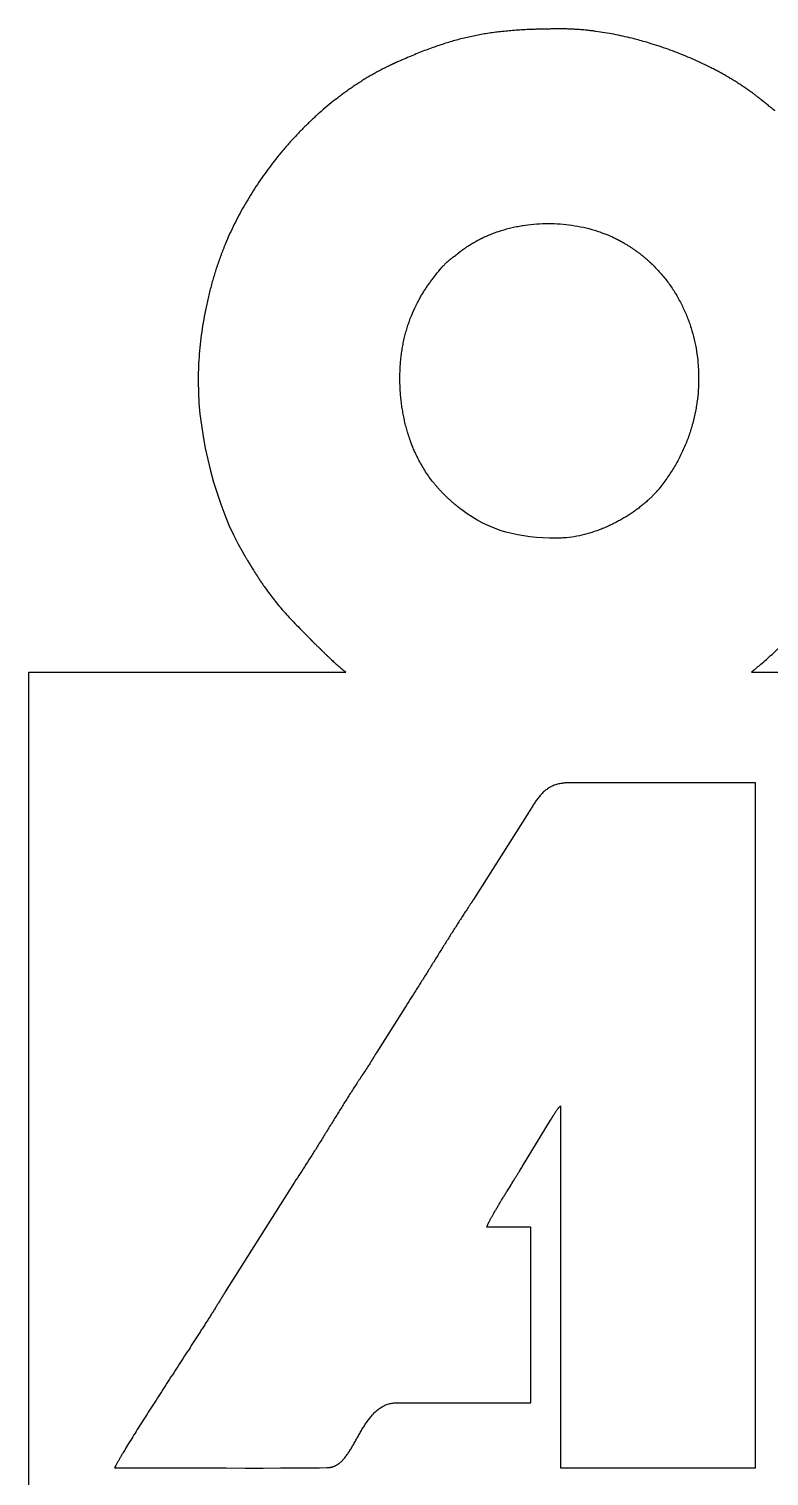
# Model space of a CAD drawing. Header units: millimetres. Extents: x -156 to 4, y -150 to -11.
# Drawn here: x -155.8 to -111.2, y -98.6 to -11.4 of the extents above; entities that cross this region are included whole.
import ezdxf

# ---------------------------------------------------------------- set-up
doc = ezdxf.new("R2010")
doc.units = ezdxf.units.MM
doc.layers.get('0').update_dxf_attribs({"linetype": 'CONTINUOUS'})

msp = doc.modelspace()

# ---------------------------------------------------------------- linework, layer by layer
for p, q in [((-155.838, -150.167), (-155.838, -50.167)), ((-155.838, -50.167), (-136.749, -50.167)), ((-112.3, -50.167), (-101.085, -50.167)), ((-112.046, -98.116), (-112.046, -56.841)), ((-125.719, -58.619), (-129.043, -63.868)), ((-133.192, -70.408), (-134.872, -73.067)), ((-123.793, -76.314), (-123.793, -98.116)), ((-126.089, -79.946), (-124.408, -77.182)), ((-139.838, -80.907), (-144.012, -87.528)), ((-125.592, -83.617), (-128.238, -83.617)), ((-125.592, -94.2), (-125.592, -83.617)), ((-133.636, -94.2), (-125.592, -94.2)), ((-123.793, -98.116), (-112.046, -98.116))]:
    msp.add_line(p, q)
for points, knots in [([(-111.586, -15.771), (-111.586, -15.771), (-111.586, -15.771), (-111.586, -15.771), (-111.586, -15.771), (-111.586, -15.771), (-111.587, -15.77), (-111.587, -15.77), (-111.587, -15.77), (-111.588, -15.77), (-111.588, -15.769), (-111.589, -15.768), (-111.59, -15.768), (-111.591, -15.767), (-111.592, -15.766), (-111.594, -15.765), (-111.596, -15.763), (-111.598, -15.761), (-111.601, -15.758), (-111.604, -15.756), (-111.607, -15.753), (-111.611, -15.75), (-111.616, -15.746), (-111.622, -15.741), (-111.628, -15.736), (-111.634, -15.731), (-111.64, -15.726), (-111.649, -15.72), (-111.659, -15.711), (-111.671, -15.701), (-111.683, -15.692), (-111.695, -15.682), (-111.712, -15.669), (-111.732, -15.652), (-111.757, -15.632), (-111.781, -15.613), (-111.806, -15.593), (-111.831, -15.573), (-111.856, -15.554), (-111.889, -15.528), (-111.931, -15.495), (-111.981, -15.456), (-112.032, -15.418), (-112.083, -15.379), (-112.135, -15.341), (-112.204, -15.289), (-112.291, -15.226), (-112.396, -15.15), (-112.503, -15.075), (-112.61, -15), (-112.719, -14.926), (-112.829, -14.852), (-112.94, -14.779), (-113.089, -14.682), (-113.279, -14.563), (-113.51, -14.422), (-113.744, -14.284), (-113.982, -14.148), (-114.224, -14.014), (-114.468, -13.884), (-114.799, -13.713), (-115.219, -13.506), (-115.733, -13.269), (-116.255, -13.044), (-116.785, -12.832), (-117.32, -12.633), (-117.861, -12.446), (-118.494, -12.245), (-119.041, -12.09), (-119.588, -11.95), (-120.042, -11.843), (-120.586, -11.729), (-121.126, -11.632), (-121.574, -11.565), (-121.929, -11.52), (-122.193, -11.49), (-122.455, -11.465), (-122.715, -11.444), (-122.931, -11.431), (-123.102, -11.422), (-123.23, -11.417), (-123.356, -11.413), (-123.462, -11.41), (-123.546, -11.409), (-123.608, -11.408), (-123.66, -11.408), (-123.702, -11.408), (-123.734, -11.408), (-123.766, -11.408), (-123.811, -11.408), (-123.866, -11.408), (-123.932, -11.408), (-124.019, -11.408), (-124.127, -11.409), (-124.255, -11.41), (-124.383, -11.411), (-124.55, -11.413), (-124.756, -11.417), (-124.999, -11.422), (-125.238, -11.428), (-125.472, -11.436), (-125.776, -11.449), (-126.146, -11.467), (-126.579, -11.496), (-126.999, -11.531), (-127.408, -11.573), (-127.807, -11.622), (-128.197, -11.678), (-128.581, -11.741), (-128.959, -11.813), (-129.334, -11.893), (-129.707, -11.982), (-130.08, -12.08), (-130.454, -12.187), (-130.831, -12.304), (-131.346, -12.476), (-131.868, -12.667), (-132.4, -12.876), (-132.816, -13.046), (-133.244, -13.228), (-133.533, -13.355), (-133.68, -13.42)], [0, 0, 0, 0, 0.00002, 0.00004, 0.000081, 0.000162, 0.000244, 0.000325, 0.000488, 0.00065, 0.000975, 0.001301, 0.001626, 0.001951, 0.002602, 0.003252, 0.003903, 0.005204, 0.006506, 0.007808, 0.00911, 0.010412, 0.013018, 0.015624, 0.018231, 0.020839, 0.023449, 0.026059, 0.031281, 0.036508, 0.041737, 0.046971, 0.052208, 0.062693, 0.073193, 0.083707, 0.094235, 0.104777, 0.115334, 0.125904, 0.147087, 0.168326, 0.189621, 0.21097, 0.232373, 0.25383, 0.296904, 0.340188, 0.383677, 0.427368, 0.471256, 0.515336, 0.559606, 0.604059, 0.693499, 0.783619, 0.874381, 0.965747, 1.057675, 1.150125, 1.243056, 1.430185, 1.618724, 1.80832, 1.998618, 2.18926, 2.379884, 2.570129, 2.853992, 2.948041, 3.135005, 3.320176, 3.503216, 3.683797, 3.773069, 3.861611, 3.949385, 4.036355, 4.122488, 4.165231, 4.207752, 4.250048, 4.292115, 4.313062, 4.33395, 4.354779, 4.365171, 4.375548, 4.386654, 4.39773, 4.419795, 4.441743, 4.463575, 4.506897, 4.54977, 4.592202, 4.634202, 4.71694, 4.798054, 4.877613, 4.955688, 5.032349, 5.181714, 5.326282, 5.466633, 5.603356, 5.737044, 5.868299, 5.997729, 6.125945, 6.253561, 6.381192, 6.509455, 6.63896, 6.770317, 6.904128, 7.181479, 7.3262, 7.475714, 7.630589, 7.791384, 7.791384, 7.791384, 7.791384]), ([(-133.68, -13.42), (-133.68, -13.42), (-133.68, -13.42), (-133.68, -13.42), (-133.68, -13.42), (-133.681, -13.42), (-133.681, -13.42), (-133.681, -13.421), (-133.682, -13.421), (-133.682, -13.421), (-133.683, -13.421), (-133.684, -13.422), (-133.685, -13.422), (-133.687, -13.423), (-133.689, -13.424), (-133.691, -13.425), (-133.694, -13.426), (-133.697, -13.428), (-133.702, -13.43), (-133.706, -13.432), (-133.71, -13.434), (-133.716, -13.436), (-133.723, -13.439), (-133.732, -13.443), (-133.741, -13.447), (-133.752, -13.452), (-133.767, -13.459), (-133.784, -13.467), (-133.801, -13.475), (-133.819, -13.482), (-133.836, -13.49), (-133.859, -13.501), (-133.888, -13.514), (-133.922, -13.53), (-133.957, -13.546), (-133.991, -13.563), (-134.037, -13.584), (-134.095, -13.612), (-134.164, -13.645), (-134.232, -13.678), (-134.301, -13.712), (-134.369, -13.747), (-134.437, -13.781), (-134.528, -13.828), (-134.642, -13.887), (-134.777, -13.959), (-134.912, -14.033), (-135.047, -14.108), (-135.181, -14.184), (-135.359, -14.288), (-135.58, -14.421), (-135.844, -14.585), (-136.105, -14.754), (-136.363, -14.928), (-136.62, -15.107), (-136.874, -15.29), (-137.126, -15.478), (-137.458, -15.734), (-137.867, -16.065), (-138.345, -16.479), (-138.813, -16.907), (-139.268, -17.35), (-139.711, -17.806), (-140.141, -18.275), (-140.557, -18.755), (-140.958, -19.246), (-141.345, -19.747), (-141.717, -20.256), (-142.073, -20.774), (-142.412, -21.298), (-142.735, -21.829), (-143.04, -22.365), (-143.328, -22.906), (-143.597, -23.449), (-143.764, -23.816), (-143.844, -23.999)], [0, 0, 0, 0, 0.000024, 0.000049, 0.000099, 0.000198, 0.000297, 0.000396, 0.000593, 0.000791, 0.001187, 0.001583, 0.001979, 0.002375, 0.003166, 0.003958, 0.00475, 0.006333, 0.007917, 0.009501, 0.011084, 0.012668, 0.015836, 0.019004, 0.022172, 0.025341, 0.031679, 0.038018, 0.044358, 0.0507, 0.057042, 0.063386, 0.076076, 0.088771, 0.10147, 0.114174, 0.126882, 0.152312, 0.17776, 0.203225, 0.228708, 0.254209, 0.279728, 0.305265, 0.356392, 0.40759, 0.458859, 0.510199, 0.561609, 0.613088, 0.716251, 0.819683, 0.923376, 1.027322, 1.13151, 1.23593, 1.340568, 1.445412, 1.655652, 1.866531, 2.077913, 2.289648, 2.501578, 2.713537, 2.925352, 3.136843, 3.347829, 3.558123, 3.767538, 3.975886, 4.18298, 4.388636, 4.592673, 4.794913, 4.995188, 4.995188, 4.995188, 4.995188]), ([(-110.881, -16.336), (-110.882, -16.335), (-110.883, -16.334), (-110.886, -16.332), (-110.891, -16.328), (-110.897, -16.323), (-110.905, -16.317), (-110.916, -16.309), (-110.929, -16.298), (-110.95, -16.282), (-110.976, -16.262), (-111.007, -16.238), (-111.037, -16.214), (-111.077, -16.183), (-111.125, -16.145), (-111.182, -16.099), (-111.258, -16.039), (-111.353, -15.962), (-111.468, -15.868), (-111.546, -15.804), (-111.586, -15.771)], [0, 0, 0, 0, 0.0008637, 0.0017264, 0.0034485, 0.0068797, 0.0102939, 0.0136915, 0.0204382, 0.0271225, 0.040315, 0.0532909, 0.0660722, 0.0786808, 0.1034681, 0.1278286, 0.1519382, 0.2001076, 0.2493832, 0.3011711, 0.3011711, 0.3011711, 0.3011711]), ([(-129.933, -24.893), (-129.933, -24.893), (-129.933, -24.893), (-129.932, -24.893), (-129.932, -24.892), (-129.932, -24.892), (-129.931, -24.892), (-129.93, -24.891), (-129.929, -24.89), (-129.928, -24.889), (-129.926, -24.888), (-129.924, -24.886), (-129.922, -24.885), (-129.919, -24.882), (-129.916, -24.88), (-129.911, -24.876), (-129.906, -24.872), (-129.899, -24.867), (-129.892, -24.861), (-129.886, -24.856), (-129.877, -24.849), (-129.865, -24.841), (-129.852, -24.83), (-129.839, -24.82), (-129.821, -24.806), (-129.798, -24.789), (-129.771, -24.769), (-129.744, -24.749), (-129.717, -24.729), (-129.69, -24.709), (-129.654, -24.683), (-129.609, -24.651), (-129.555, -24.613), (-129.5, -24.576), (-129.446, -24.539), (-129.372, -24.491), (-129.28, -24.431), (-129.167, -24.362), (-129.052, -24.294), (-128.935, -24.228), (-128.836, -24.173), (-128.755, -24.13), (-128.694, -24.098), (-128.642, -24.072), (-128.6, -24.051), (-128.567, -24.034), (-128.531, -24.016), (-128.481, -23.991), (-128.392, -23.949), (-128.264, -23.89), (-128.108, -23.823), (-127.898, -23.737), (-127.63, -23.638), (-127.303, -23.532), (-126.969, -23.439), (-126.631, -23.357), (-126.287, -23.289), (-125.824, -23.214), (-125.237, -23.152), (-124.529, -23.128), (-123.821, -23.153), (-123.118, -23.229), (-122.427, -23.353), (-121.864, -23.499), (-121.211, -23.71), (-120.79, -23.885), (-120.486, -24.036)], [0, 0, 0, 0, 0.000089, 0.000179, 0.000357, 0.000536, 0.000715, 0.001072, 0.00143, 0.002144, 0.002859, 0.003573, 0.004287, 0.005714, 0.007141, 0.008567, 0.011418, 0.014265, 0.01711, 0.019953, 0.022792, 0.028464, 0.034127, 0.039779, 0.045422, 0.056682, 0.067908, 0.079102, 0.090267, 0.101404, 0.112517, 0.134675, 0.15676, 0.17879, 0.200782, 0.222755, 0.266711, 0.310802, 0.35517, 0.399956, 0.4453, 0.468224, 0.491341, 0.514666, 0.526412, 0.538217, 0.552215, 0.566227, 0.594289, 0.650567, 0.70705, 0.763736, 0.877702, 0.992434, 1.107884, 1.223989, 1.340678, 1.457867, 1.693349, 1.929701, 2.166099, 2.401712, 2.635749, 2.8675, 2.982353, 3.321904, 3.321904, 3.321904, 3.321904]), ([(-143.844, -23.999), (-143.844, -23.999), (-143.844, -23.999), (-143.845, -23.999), (-143.845, -24), (-143.845, -24), (-143.845, -24.001), (-143.846, -24.002), (-143.846, -24.003), (-143.847, -24.004), (-143.848, -24.007), (-143.849, -24.009), (-143.85, -24.012), (-143.851, -24.015), (-143.853, -24.019), (-143.855, -24.024), (-143.858, -24.031), (-143.862, -24.039), (-143.866, -24.049), (-143.871, -24.059), (-143.875, -24.069), (-143.881, -24.083), (-143.888, -24.1), (-143.897, -24.12), (-143.906, -24.14), (-143.917, -24.167), (-143.932, -24.201), (-143.949, -24.242), (-143.966, -24.282), (-143.983, -24.323), (-144, -24.364), (-144.022, -24.419), (-144.05, -24.487), (-144.084, -24.57), (-144.117, -24.653), (-144.149, -24.736), (-144.192, -24.848), (-144.246, -24.988), (-144.308, -25.157), (-144.369, -25.327), (-144.429, -25.499), (-144.488, -25.671), (-144.545, -25.845), (-144.62, -26.078), (-144.71, -26.371), (-144.812, -26.727), (-144.909, -27.086), (-145.001, -27.448), (-145.087, -27.813), (-145.193, -28.304), (-145.312, -28.922), (-145.43, -29.669), (-145.523, -30.421), (-145.59, -31.174), (-145.631, -31.928), (-145.641, -32.43), (-145.641, -32.68)], [0, 0, 0, 0, 0.000057, 0.000114, 0.000228, 0.000457, 0.000686, 0.000914, 0.001371, 0.001828, 0.002743, 0.003657, 0.004571, 0.005486, 0.007315, 0.009145, 0.010974, 0.014635, 0.018296, 0.021958, 0.025622, 0.029286, 0.036618, 0.043954, 0.051295, 0.058639, 0.07334, 0.088057, 0.102791, 0.117541, 0.132306, 0.147088, 0.176698, 0.20637, 0.236103, 0.265896, 0.295749, 0.355627, 0.415731, 0.476052, 0.536583, 0.597315, 0.658242, 0.719354, 0.842104, 0.965502, 1.089482, 1.21398, 1.33893, 1.464266, 1.715829, 1.968159, 2.220746, 2.473091, 2.724714, 2.975156, 2.975156, 2.975156, 2.975156]), ([(-120.486, -24.036), (-120.486, -24.036), (-120.486, -24.036), (-120.486, -24.036), (-120.486, -24.036), (-120.486, -24.036), (-120.486, -24.036), (-120.485, -24.036), (-120.485, -24.036), (-120.485, -24.037), (-120.484, -24.037), (-120.483, -24.037), (-120.483, -24.037), (-120.482, -24.038), (-120.481, -24.038), (-120.479, -24.039), (-120.477, -24.04), (-120.475, -24.041), (-120.473, -24.043), (-120.47, -24.044), (-120.467, -24.045), (-120.464, -24.047), (-120.459, -24.049), (-120.454, -24.052), (-120.448, -24.055), (-120.443, -24.057), (-120.438, -24.06), (-120.43, -24.064), (-120.421, -24.068), (-120.411, -24.074), (-120.4, -24.079), (-120.389, -24.085), (-120.375, -24.092), (-120.357, -24.101), (-120.336, -24.112), (-120.315, -24.123), (-120.293, -24.134), (-120.272, -24.145), (-120.251, -24.157), (-120.223, -24.172), (-120.188, -24.191), (-120.146, -24.214), (-120.104, -24.237), (-120.063, -24.26), (-120.022, -24.283), (-119.967, -24.315), (-119.899, -24.355), (-119.818, -24.403), (-119.737, -24.453), (-119.658, -24.503), (-119.579, -24.554), (-119.501, -24.605), (-119.424, -24.657), (-119.322, -24.728), (-119.196, -24.818), (-119.048, -24.928), (-118.902, -25.042), (-118.76, -25.158), (-118.621, -25.276), (-118.484, -25.397), (-118.306, -25.562), (-118.092, -25.773), (-117.845, -26.037), (-117.611, -26.309), (-117.388, -26.59), (-117.178, -26.879), (-116.979, -27.176), (-116.731, -27.581), (-116.451, -28.105), (-116.163, -28.757), (-115.925, -29.431), (-115.736, -30.122), (-115.597, -30.827), (-115.523, -31.423), (-115.489, -31.904), (-115.472, -32.388), (-115.482, -32.996), (-115.535, -33.603), (-115.603, -34.088), (-115.688, -34.573), (-115.828, -35.176), (-116.047, -35.89), (-116.319, -36.593), (-116.643, -37.28), (-117.021, -37.95), (-117.453, -38.598), (-117.774, -39.01), (-117.943, -39.211)], [0, 0, 0, 0, 0.000015, 0.000031, 0.000063, 0.000125, 0.000188, 0.000251, 0.000377, 0.000502, 0.000754, 0.001005, 0.001256, 0.001507, 0.00201, 0.002512, 0.003015, 0.004019, 0.005024, 0.006029, 0.007033, 0.008037, 0.010046, 0.012054, 0.014061, 0.016069, 0.018076, 0.020082, 0.024094, 0.028104, 0.032113, 0.03612, 0.040126, 0.048134, 0.056135, 0.06413, 0.07212, 0.080103, 0.088081, 0.096053, 0.11198, 0.127884, 0.143766, 0.159626, 0.175465, 0.191282, 0.222852, 0.254341, 0.285749, 0.31708, 0.348335, 0.379517, 0.410628, 0.44167, 0.503554, 0.565188, 0.626587, 0.687767, 0.748742, 0.809529, 0.87014, 0.990883, 1.111084, 1.230838, 1.350232, 1.469348, 1.58826, 1.707034, 1.944358, 2.181773, 2.419599, 2.658083, 2.897412, 3.13773, 3.258316, 3.379192, 3.621825, 3.865772, 3.988293, 4.111189, 4.358154, 4.606896, 4.857665, 5.11078, 5.366635, 5.625712, 5.888589, 5.888589, 5.888589, 5.888589]), ([(-131.052, -25.891), (-131.052, -25.891), (-131.052, -25.891), (-131.051, -25.891), (-131.051, -25.89), (-131.051, -25.89), (-131.051, -25.89), (-131.05, -25.889), (-131.05, -25.889), (-131.049, -25.888), (-131.048, -25.886), (-131.047, -25.885), (-131.045, -25.883), (-131.044, -25.881), (-131.042, -25.879), (-131.039, -25.876), (-131.036, -25.872), (-131.032, -25.866), (-131.027, -25.86), (-131.022, -25.854), (-131.017, -25.848), (-131.01, -25.84), (-131.002, -25.83), (-130.992, -25.818), (-130.982, -25.807), (-130.968, -25.791), (-130.951, -25.771), (-130.93, -25.748), (-130.909, -25.726), (-130.888, -25.703), (-130.867, -25.681), (-130.838, -25.651), (-130.802, -25.615), (-130.759, -25.572), (-130.714, -25.53), (-130.669, -25.488), (-130.608, -25.434), (-130.53, -25.367), (-130.435, -25.288), (-130.337, -25.209), (-130.238, -25.131), (-130.138, -25.053), (-130.036, -24.974), (-129.967, -24.92), (-129.933, -24.893)], [0, 0, 0, 0, 0.000041, 0.0000821, 0.0001642, 0.0003285, 0.0004927, 0.000657, 0.0009854, 0.0013138, 0.0019704, 0.0026269, 0.0032833, 0.0039395, 0.0052514, 0.0065627, 0.0078734, 0.010493, 0.0131103, 0.0157252, 0.0183379, 0.0209484, 0.026163, 0.0313692, 0.0365676, 0.0417584, 0.0521188, 0.0624531, 0.0727642, 0.0830547, 0.0933271, 0.1035841, 0.124061, 0.1445045, 0.1649323, 0.1853611, 0.2058068, 0.2468068, 0.2880429, 0.3296137, 0.3716097, 0.4141153, 0.4572118, 0.5009801, 0.5009801, 0.5009801, 0.5009801]), ([(-132.728, -28.554), (-132.728, -28.554), (-132.728, -28.554), (-132.727, -28.553), (-132.727, -28.553), (-132.727, -28.552), (-132.726, -28.551), (-132.726, -28.549), (-132.725, -28.547), (-132.723, -28.544), (-132.722, -28.54), (-132.72, -28.536), (-132.718, -28.532), (-132.715, -28.526), (-132.712, -28.518), (-132.708, -28.509), (-132.703, -28.497), (-132.696, -28.483), (-132.689, -28.465), (-132.681, -28.447), (-132.673, -28.43), (-132.663, -28.407), (-132.65, -28.378), (-132.634, -28.344), (-132.619, -28.31), (-132.598, -28.266), (-132.572, -28.211), (-132.542, -28.146), (-132.511, -28.083), (-132.48, -28.02), (-132.45, -27.959), (-132.409, -27.879), (-132.358, -27.782), (-132.297, -27.667), (-132.234, -27.556), (-132.172, -27.448), (-132.088, -27.308), (-131.98, -27.136), (-131.844, -26.934), (-131.703, -26.734), (-131.554, -26.532), (-131.396, -26.326), (-131.228, -26.111), (-131.111, -25.966), (-131.052, -25.891)], [0, 0, 0, 0, 0.000102, 0.000205, 0.00041, 0.00082, 0.00123, 0.001639, 0.002459, 0.003277, 0.004913, 0.006547, 0.008179, 0.009809, 0.013064, 0.016311, 0.019552, 0.02601, 0.03244, 0.038841, 0.045214, 0.051559, 0.064167, 0.076666, 0.089059, 0.101349, 0.125627, 0.149518, 0.173043, 0.196219, 0.219066, 0.241602, 0.285818, 0.329019, 0.371357, 0.412984, 0.45405, 0.535101, 0.61571, 0.697058, 0.780307, 0.8666, 0.957065, 1.052814, 1.052814, 1.052814, 1.052814]), ([(-132.685, -36.658), (-132.685, -36.658), (-132.685, -36.658), (-132.685, -36.658), (-132.685, -36.658), (-132.685, -36.658), (-132.685, -36.657), (-132.686, -36.657), (-132.686, -36.656), (-132.686, -36.656), (-132.687, -36.655), (-132.687, -36.653), (-132.688, -36.652), (-132.688, -36.651), (-132.689, -36.649), (-132.69, -36.646), (-132.691, -36.643), (-132.693, -36.639), (-132.695, -36.634), (-132.697, -36.63), (-132.699, -36.625), (-132.701, -36.619), (-132.705, -36.611), (-132.709, -36.601), (-132.713, -36.592), (-132.718, -36.579), (-132.724, -36.563), (-132.732, -36.544), (-132.74, -36.525), (-132.747, -36.506), (-132.755, -36.486), (-132.765, -36.461), (-132.777, -36.429), (-132.792, -36.39), (-132.807, -36.351), (-132.821, -36.312), (-132.841, -36.26), (-132.864, -36.194), (-132.892, -36.115), (-132.919, -36.036), (-132.945, -35.956), (-132.971, -35.876), (-132.997, -35.795), (-133.029, -35.686), (-133.069, -35.55), (-133.114, -35.384), (-133.156, -35.217), (-133.196, -35.049), (-133.233, -34.88), (-133.279, -34.652), (-133.331, -34.364), (-133.382, -34.016), (-133.423, -33.665), (-133.454, -33.312), (-133.473, -32.958), (-133.483, -32.602), (-133.481, -32.247), (-133.469, -31.893), (-133.446, -31.54), (-133.411, -31.189), (-133.366, -30.841), (-133.31, -30.498), (-133.242, -30.158), (-133.163, -29.824), (-133.072, -29.496), (-132.936, -29.069), (-132.816, -28.757), (-132.728, -28.554)], [0, 0, 0, 0, 0.000027, 0.000053, 0.000107, 0.000214, 0.00032, 0.000427, 0.000641, 0.000855, 0.001282, 0.001709, 0.002137, 0.002564, 0.003419, 0.004274, 0.005129, 0.00684, 0.00855, 0.010261, 0.011973, 0.013685, 0.01711, 0.020536, 0.023964, 0.027393, 0.034255, 0.041123, 0.047997, 0.054876, 0.061761, 0.068651, 0.082448, 0.096267, 0.110108, 0.123971, 0.137855, 0.165686, 0.1936, 0.221595, 0.24967, 0.277824, 0.306054, 0.334358, 0.391183, 0.448285, 0.505647, 0.563255, 0.621092, 0.679142, 0.795809, 0.913123, 1.030945, 1.149134, 1.267547, 1.386043, 1.504483, 1.622728, 1.740645, 1.858105, 1.974986, 2.091171, 2.206554, 2.32104, 2.434542, 2.546992, 2.768486, 2.768486, 2.768486, 2.768486]), ([(-129.751, -40.392), (-129.751, -40.392), (-129.752, -40.392), (-129.752, -40.392), (-129.752, -40.391), (-129.753, -40.391), (-129.753, -40.391), (-129.754, -40.39), (-129.755, -40.389), (-129.757, -40.388), (-129.759, -40.386), (-129.762, -40.384), (-129.764, -40.382), (-129.768, -40.38), (-129.772, -40.376), (-129.777, -40.372), (-129.782, -40.369), (-129.788, -40.365), (-129.794, -40.359), (-129.803, -40.353), (-129.813, -40.345), (-129.823, -40.337), (-129.837, -40.327), (-129.854, -40.314), (-129.874, -40.298), (-129.895, -40.282), (-129.915, -40.266), (-129.935, -40.25), (-129.962, -40.229), (-129.995, -40.202), (-130.035, -40.17), (-130.075, -40.138), (-130.114, -40.106), (-130.166, -40.063), (-130.231, -40.008), (-130.307, -39.943), (-130.383, -39.876), (-130.458, -39.809), (-130.532, -39.742), (-130.605, -39.674), (-130.701, -39.582), (-130.819, -39.466), (-130.956, -39.325), (-131.091, -39.18), (-131.221, -39.033), (-131.348, -38.884), (-131.513, -38.681), (-131.711, -38.419), (-131.934, -38.093), (-132.143, -37.754), (-132.305, -37.462), (-132.444, -37.191), (-132.562, -36.944), (-132.645, -36.754), (-132.685, -36.658)], [0, 0, 0, 0, 0.000067, 0.000135, 0.00027, 0.00054, 0.000809, 0.001079, 0.001619, 0.002159, 0.003238, 0.004317, 0.005395, 0.006474, 0.008631, 0.010787, 0.012943, 0.015098, 0.017252, 0.021559, 0.025864, 0.030167, 0.034467, 0.043061, 0.051646, 0.060221, 0.068788, 0.077346, 0.085896, 0.102969, 0.120008, 0.137015, 0.153989, 0.170932, 0.204725, 0.238402, 0.271968, 0.305429, 0.338791, 0.372061, 0.405246, 0.471383, 0.537256, 0.602921, 0.668432, 0.733847, 0.799222, 0.930081, 1.061493, 1.19394, 1.327907, 1.395616, 1.498246, 1.602339, 1.602339, 1.602339, 1.602339]), ([(-117.943, -39.211), (-117.943, -39.211), (-117.943, -39.211), (-117.944, -39.211), (-117.944, -39.211), (-117.944, -39.212), (-117.944, -39.212), (-117.945, -39.212), (-117.945, -39.213), (-117.946, -39.214), (-117.947, -39.215), (-117.948, -39.216), (-117.949, -39.218), (-117.95, -39.219), (-117.952, -39.222), (-117.955, -39.224), (-117.957, -39.227), (-117.959, -39.23), (-117.962, -39.233), (-117.966, -39.238), (-117.971, -39.243), (-117.975, -39.248), (-117.981, -39.255), (-117.989, -39.264), (-117.998, -39.275), (-118.007, -39.286), (-118.017, -39.296), (-118.026, -39.307), (-118.039, -39.321), (-118.055, -39.339), (-118.074, -39.361), (-118.094, -39.382), (-118.114, -39.404), (-118.14, -39.433), (-118.174, -39.469), (-118.215, -39.512), (-118.258, -39.555), (-118.301, -39.598), (-118.344, -39.641), (-118.389, -39.684), (-118.449, -39.742), (-118.527, -39.814), (-118.623, -39.9), (-118.722, -39.985), (-118.823, -40.07), (-118.927, -40.155), (-119.071, -40.268), (-119.256, -40.407), (-119.488, -40.569), (-119.728, -40.727), (-119.978, -40.88), (-120.235, -41.028), (-120.5, -41.169), (-120.771, -41.303), (-121.049, -41.43), (-121.333, -41.547), (-121.719, -41.692), (-122.212, -41.848), (-122.817, -41.989), (-123.329, -42.063), (-123.741, -42.094), (-123.947, -42.099), (-124.051, -42.099)], [0, 0, 0, 0, 0.000036, 0.000073, 0.000145, 0.00029, 0.000436, 0.000581, 0.000872, 0.001162, 0.001744, 0.002325, 0.002907, 0.003489, 0.004654, 0.005819, 0.006985, 0.008152, 0.00932, 0.011659, 0.014, 0.016345, 0.018694, 0.0234, 0.028119, 0.032852, 0.037597, 0.042355, 0.047127, 0.056708, 0.06634, 0.076022, 0.085755, 0.095538, 0.115252, 0.135162, 0.155263, 0.175554, 0.196031, 0.21669, 0.237529, 0.279733, 0.322616, 0.366153, 0.410316, 0.455079, 0.500416, 0.5927, 0.686958, 0.782978, 0.880553, 0.979479, 1.079561, 1.180608, 1.282442, 1.384894, 1.487805, 1.694422, 1.901391, 2.108115, 2.21134, 2.314478, 2.314478, 2.314478, 2.314478]), ([(-142.934, -42.991), (-142.934, -42.991), (-142.934, -42.992), (-142.933, -42.992), (-142.933, -42.993), (-142.932, -42.995), (-142.931, -42.997), (-142.929, -42.999), (-142.928, -43.002), (-142.925, -43.007), (-142.921, -43.013), (-142.917, -43.02), (-142.913, -43.027), (-142.907, -43.037), (-142.9, -43.049), (-142.891, -43.063), (-142.88, -43.082), (-142.866, -43.106), (-142.849, -43.134), (-142.832, -43.163), (-142.815, -43.191), (-142.793, -43.228), (-142.765, -43.275), (-142.732, -43.33), (-142.699, -43.385), (-142.655, -43.458), (-142.601, -43.548), (-142.536, -43.654), (-142.471, -43.759), (-142.408, -43.863), (-142.344, -43.965), (-142.26, -44.099), (-142.156, -44.263), (-142.03, -44.457), (-141.905, -44.647), (-141.78, -44.834), (-141.611, -45.077), (-141.397, -45.377), (-141.129, -45.731), (-140.849, -46.082), (-140.552, -46.434), (-140.234, -46.79), (-139.892, -47.155), (-139.653, -47.399), (-139.529, -47.523)], [0, 0, 0, 0, 0.000175, 0.00035, 0.0007, 0.0014, 0.0021, 0.0028, 0.0042, 0.005598, 0.008393, 0.011186, 0.013976, 0.016764, 0.022331, 0.027888, 0.033435, 0.044498, 0.055521, 0.066505, 0.077449, 0.088354, 0.11005, 0.131596, 0.152994, 0.174249, 0.216343, 0.257903, 0.298957, 0.339533, 0.379658, 0.419361, 0.497606, 0.574492, 0.650242, 0.725082, 0.799239, 0.946418, 1.093628, 1.242735, 1.395618, 1.554163, 1.720252, 1.895762, 1.895762, 1.895762, 1.895762]), ([(-139.529, -47.523), (-139.526, -47.526), (-139.521, -47.531), (-139.512, -47.541), (-139.495, -47.557), (-139.471, -47.581), (-139.443, -47.609), (-139.407, -47.645), (-139.363, -47.689), (-139.296, -47.757), (-139.212, -47.841), (-139.073, -47.981), (-138.968, -48.087), (-138.895, -48.16)], [0, 0, 0, 0, 0.0034878, 0.006952, 0.0138117, 0.0272703, 0.0404082, 0.0532575, 0.0782198, 0.1024153, 0.1495383, 0.1966915, 0.2993476, 0.2993476, 0.2993476, 0.2993476]), ([(-112.3, -50.167), (-112.283, -50.153), (-112.207, -50.092), (-112.073, -49.984), (-111.9, -49.841), (-111.671, -49.648), (-111.388, -49.403), (-111.053, -49.103), (-110.722, -48.796), (-110.393, -48.484), (-110.064, -48.165), (-109.846, -47.949), (-109.737, -47.84)], [0.666483, 0.666483, 0.666483, 0.666483, 0.688637, 0.763651, 0.838542, 0.913356, 1.062933, 1.212736, 1.363107, 1.514374, 1.666858, 1.820866, 1.820866, 1.820866, 1.820866]), ([(-138.895, -48.16), (-138.895, -48.16), (-138.895, -48.16), (-138.895, -48.16), (-138.895, -48.161), (-138.894, -48.161), (-138.894, -48.162), (-138.893, -48.163), (-138.892, -48.164), (-138.891, -48.165), (-138.889, -48.167), (-138.887, -48.169), (-138.885, -48.172), (-138.883, -48.175), (-138.879, -48.178), (-138.876, -48.183), (-138.87, -48.189), (-138.864, -48.196), (-138.856, -48.205), (-138.849, -48.214), (-138.841, -48.222), (-138.831, -48.233), (-138.819, -48.246), (-138.805, -48.262), (-138.791, -48.278), (-138.773, -48.297), (-138.75, -48.321), (-138.724, -48.348), (-138.698, -48.374), (-138.673, -48.399), (-138.649, -48.422), (-138.617, -48.453), (-138.577, -48.49), (-138.528, -48.534), (-138.479, -48.579), (-138.436, -48.618), (-138.401, -48.65), (-138.374, -48.676), (-138.346, -48.703), (-138.321, -48.727), (-138.302, -48.746), (-138.286, -48.761), (-138.273, -48.775), (-138.262, -48.785), (-138.252, -48.796), (-138.239, -48.809), (-138.219, -48.829), (-138.194, -48.854), (-138.164, -48.884), (-138.125, -48.924), (-138.075, -48.973), (-138.016, -49.031), (-137.957, -49.089), (-137.88, -49.164), (-137.783, -49.257), (-137.667, -49.366), (-137.552, -49.473), (-137.437, -49.578), (-137.284, -49.715), (-137.093, -49.882), (-136.901, -50.043), (-136.786, -50.137), (-136.749, -50.167)], [0, 0, 0, 0, 0.0000641, 0.0001282, 0.0002564, 0.0005127, 0.0007687, 0.0010245, 0.0015354, 0.0020454, 0.0030629, 0.004077, 0.0050875, 0.0060947, 0.0080987, 0.0100892, 0.0120664, 0.0159811, 0.0198441, 0.0236563, 0.0274191, 0.0311335, 0.0384219, 0.0455305, 0.0524685, 0.0592451, 0.0723504, 0.0849192, 0.0970239, 0.1087367, 0.1201293, 0.1312732, 0.153098, 0.1747747, 0.1968627, 0.2199203, 0.2319877, 0.2445079, 0.2575515, 0.2711896, 0.2782538, 0.2854933, 0.2929172, 0.296701, 0.3005343, 0.3076775, 0.3148031, 0.3290019, 0.3431322, 0.3571955, 0.3851272, 0.4128089, 0.4402529, 0.4674713, 0.5212792, 0.5743298, 0.6267202, 0.6785477, 0.7299094, 0.8316235, 0.9326407, 0.9800347, 0.9800347, 0.9800347, 0.9800347]), ([(-112.046, -56.841), (-112.206, -56.841), (-112.483, -56.841), (-113.068, -56.841), (-113.877, -56.841), (-115.006, -56.841), (-116.292, -56.841), (-117.425, -56.841), (-118.351, -56.841), (-119.038, -56.841), (-119.705, -56.841), (-120.343, -56.841), (-120.942, -56.841), (-121.492, -56.841), (-121.984, -56.841), (-122.352, -56.841), (-122.611, -56.841), (-122.775, -56.841), (-122.917, -56.841), (-123.035, -56.841), (-123.13, -56.841), (-123.192, -56.841), (-123.23, -56.841), (-123.249, -56.841), (-123.267, -56.841), (-123.286, -56.841), (-123.316, -56.841), (-123.353, -56.842), (-123.396, -56.843), (-123.453, -56.846), (-123.522, -56.851), (-123.603, -56.858), (-123.683, -56.868), (-123.784, -56.884), (-123.905, -56.908), (-124.044, -56.946), (-124.175, -56.99), (-124.299, -57.042), (-124.415, -57.1), (-124.525, -57.165), (-124.629, -57.235), (-124.728, -57.311), (-124.821, -57.392), (-124.91, -57.477), (-125.023, -57.597), (-125.155, -57.758), (-125.303, -57.962), (-125.443, -58.176), (-125.581, -58.396), (-125.672, -58.545), (-125.719, -58.619)], [0, 0, 0, 0, 0.160679, 0.276995, 0.584287, 0.969484, 1.406618, 1.86972, 2.102894, 2.332822, 2.556258, 2.769955, 2.970669, 3.155152, 3.32016, 3.462444, 3.524052, 3.578761, 3.626167, 3.665863, 3.697444, 3.720505, 3.728713, 3.734639, 3.73944, 3.746912, 3.754331, 3.769012, 3.783489, 3.797767, 3.825743, 3.852982, 3.879524, 3.905409, 3.955371, 4.003199, 4.049218, 4.093741, 4.137068, 4.179479, 4.22123, 4.262547, 4.303628, 4.344637, 4.385709, 4.46842, 4.552318, 4.637607, 4.72427, 4.812169, 4.812169, 4.812169, 4.812169]), ([(-129.043, -63.868), (-129.043, -63.868), (-129.043, -63.868), (-129.044, -63.869), (-129.045, -63.87), (-129.046, -63.872), (-129.047, -63.873), (-129.049, -63.876), (-129.051, -63.879), (-129.054, -63.884), (-129.058, -63.89), (-129.063, -63.898), (-129.068, -63.905), (-129.075, -63.916), (-129.084, -63.928), (-129.094, -63.943), (-129.107, -63.964), (-129.124, -63.989), (-129.145, -64.02), (-129.165, -64.05), (-129.186, -64.081), (-129.213, -64.122), (-129.247, -64.174), (-129.289, -64.236), (-129.33, -64.299), (-129.386, -64.383), (-129.455, -64.49), (-129.539, -64.619), (-129.624, -64.749), (-129.709, -64.88), (-129.794, -65.012), (-129.909, -65.191), (-130.054, -65.417), (-130.228, -65.691), (-130.403, -65.968), (-130.579, -66.248), (-130.815, -66.624), (-131.111, -67.098), (-131.465, -67.667), (-131.819, -68.234), (-132.169, -68.796), (-132.515, -69.347), (-132.855, -69.884), (-133.08, -70.236), (-133.192, -70.408)], [0, 0, 0, 0, 0.000189, 0.000377, 0.000755, 0.001511, 0.002266, 0.003022, 0.004534, 0.006046, 0.009073, 0.012102, 0.015133, 0.018166, 0.02424, 0.030323, 0.036415, 0.048626, 0.060872, 0.073153, 0.08547, 0.09782, 0.122624, 0.147562, 0.17263, 0.197827, 0.248594, 0.299839, 0.351541, 0.403676, 0.456222, 0.509155, 0.616095, 0.724313, 0.833627, 0.943852, 1.054807, 1.278168, 1.502243, 1.72556, 1.946649, 2.164041, 2.376269, 2.58187, 2.58187, 2.58187, 2.58187]), ([(-134.872, -73.067), (-134.872, -73.068), (-134.873, -73.069), (-134.874, -73.071), (-134.877, -73.076), (-134.88, -73.081), (-134.885, -73.089), (-134.89, -73.098), (-134.897, -73.11), (-134.908, -73.128), (-134.922, -73.152), (-134.939, -73.18), (-134.955, -73.208), (-134.977, -73.245), (-135.005, -73.291), (-135.038, -73.345), (-135.082, -73.418), (-135.137, -73.508), (-135.203, -73.616), (-135.27, -73.723), (-135.337, -73.829), (-135.428, -73.972), (-135.545, -74.152), (-135.64, -74.295), (-135.688, -74.368)], [0, 0, 0, 0, 0.0006864, 0.0013727, 0.0027448, 0.005487, 0.0082265, 0.0109636, 0.01643, 0.0218866, 0.0327708, 0.0436179, 0.05443, 0.0652086, 0.086673, 0.1080257, 0.1292811, 0.1715585, 0.2136213, 0.255586, 0.2975693, 0.3396877, 0.424797, 0.5118496, 0.5118496, 0.5118496, 0.5118496]), ([(-135.688, -74.368), (-135.689, -74.368), (-135.689, -74.368), (-135.689, -74.369), (-135.69, -74.37), (-135.691, -74.372), (-135.693, -74.374), (-135.694, -74.376), (-135.697, -74.38), (-135.7, -74.385), (-135.705, -74.392), (-135.71, -74.4), (-135.716, -74.408), (-135.723, -74.419), (-135.732, -74.433), (-135.743, -74.449), (-135.757, -74.471), (-135.776, -74.498), (-135.797, -74.53), (-135.819, -74.563), (-135.841, -74.596), (-135.87, -74.64), (-135.906, -74.694), (-135.95, -74.76), (-135.993, -74.826), (-136.051, -74.915), (-136.124, -75.026), (-136.21, -75.159), (-136.297, -75.294), (-136.383, -75.428), (-136.47, -75.564), (-136.585, -75.745), (-136.729, -75.972), (-136.901, -76.247), (-137.073, -76.523), (-137.245, -76.799), (-137.417, -77.077), (-137.589, -77.355), (-137.818, -77.727), (-138.104, -78.19), (-138.448, -78.745), (-138.793, -79.296), (-139.139, -79.841), (-139.486, -80.378), (-139.721, -80.732), (-139.838, -80.907)], [0, 0, 0, 0, 0.000203, 0.000407, 0.000814, 0.001629, 0.002444, 0.003259, 0.004888, 0.006518, 0.009779, 0.01304, 0.016302, 0.019565, 0.026092, 0.032623, 0.039156, 0.052232, 0.06532, 0.078419, 0.091529, 0.104651, 0.130928, 0.157249, 0.183612, 0.210018, 0.262951, 0.316041, 0.36928, 0.42266, 0.476173, 0.529812, 0.637435, 0.745466, 0.85384, 0.962494, 1.071363, 1.180382, 1.289487, 1.507689, 1.72545, 1.942252, 2.157582, 2.370938, 2.581828, 2.581828, 2.581828, 2.581828]), ([(-124.408, -77.182), (-124.408, -77.182), (-124.407, -77.181), (-124.407, -77.18), (-124.406, -77.179), (-124.405, -77.177), (-124.403, -77.175), (-124.402, -77.172), (-124.399, -77.169), (-124.397, -77.164), (-124.394, -77.16), (-124.39, -77.154), (-124.385, -77.147), (-124.38, -77.138), (-124.372, -77.126), (-124.363, -77.11), (-124.351, -77.091), (-124.339, -77.072), (-124.328, -77.053), (-124.312, -77.027), (-124.292, -76.994), (-124.268, -76.953), (-124.243, -76.912), (-124.209, -76.856), (-124.167, -76.787), (-124.116, -76.705), (-124.063, -76.625), (-124.01, -76.549), (-123.965, -76.49), (-123.929, -76.445), (-123.902, -76.415), (-123.875, -76.386), (-123.848, -76.359), (-123.821, -76.336), (-123.802, -76.321), (-123.793, -76.314)], [0, 0, 0, 0, 0.0002114, 0.000423, 0.0008466, 0.0016954, 0.0025465, 0.0033997, 0.0051126, 0.006834, 0.0085639, 0.0103021, 0.0138031, 0.017336, 0.0209, 0.0281177, 0.0354489, 0.0428863, 0.0504225, 0.0580503, 0.0735509, 0.0893291, 0.1053256, 0.1214813, 0.1540339, 0.1865186, 0.2184758, 0.2494605, 0.2790513, 0.2932032, 0.3068667, 0.3200035, 0.3325813, 0.3445757, 0.3559731, 0.3559731, 0.3559731, 0.3559731]), ([(-128.238, -83.617), (-128.238, -83.617), (-128.238, -83.617), (-128.238, -83.617), (-128.238, -83.617), (-128.238, -83.616), (-128.238, -83.616), (-128.238, -83.616), (-128.238, -83.615), (-128.238, -83.615), (-128.238, -83.614), (-128.237, -83.613), (-128.237, -83.612), (-128.237, -83.611), (-128.236, -83.609), (-128.236, -83.608), (-128.235, -83.606), (-128.235, -83.604), (-128.234, -83.601), (-128.233, -83.598), (-128.232, -83.594), (-128.231, -83.589), (-128.229, -83.584), (-128.227, -83.576), (-128.224, -83.567), (-128.22, -83.558), (-128.217, -83.548), (-128.213, -83.538), (-128.208, -83.524), (-128.2, -83.506), (-128.191, -83.483), (-128.18, -83.459), (-128.169, -83.434), (-128.157, -83.408), (-128.144, -83.38), (-128.125, -83.342), (-128.1, -83.291), (-128.067, -83.227), (-128.031, -83.159), (-127.993, -83.087), (-127.952, -83.013), (-127.908, -82.935), (-127.863, -82.854), (-127.799, -82.742), (-127.714, -82.595), (-127.607, -82.414), (-127.495, -82.227), (-127.38, -82.035), (-127.261, -81.841), (-127.142, -81.646), (-126.983, -81.389), (-126.791, -81.08), (-126.605, -80.781), (-126.465, -80.557), (-126.371, -80.406), (-126.286, -80.268), (-126.21, -80.146), (-126.153, -80.054), (-126.114, -79.989), (-126.097, -79.96), (-126.089, -79.946)], [0, 0, 0, 0, 0.000019, 0.000039, 0.000077, 0.000154, 0.000232, 0.000309, 0.000465, 0.000621, 0.000934, 0.00125, 0.001567, 0.001887, 0.002532, 0.003186, 0.003847, 0.004517, 0.005196, 0.006577, 0.00799, 0.009437, 0.010916, 0.013971, 0.017156, 0.020469, 0.023911, 0.027478, 0.031172, 0.038932, 0.047182, 0.055912, 0.065113, 0.074775, 0.084888, 0.095442, 0.117827, 0.141848, 0.167416, 0.194445, 0.222848, 0.252534, 0.283416, 0.315405, 0.382345, 0.452638, 0.525567, 0.600411, 0.676451, 0.752966, 0.829234, 0.978148, 1.117416, 1.181628, 1.241262, 1.295597, 1.343911, 1.385482, 1.403514, 1.41959, 1.41959, 1.41959, 1.41959]), ([(-144.012, -87.528), (-144.012, -87.528), (-144.013, -87.528), (-144.013, -87.528), (-144.013, -87.529), (-144.014, -87.53), (-144.015, -87.532), (-144.016, -87.534), (-144.017, -87.536), (-144.019, -87.539), (-144.022, -87.544), (-144.025, -87.549), (-144.028, -87.555), (-144.033, -87.562), (-144.038, -87.571), (-144.045, -87.582), (-144.053, -87.596), (-144.064, -87.614), (-144.078, -87.636), (-144.091, -87.658), (-144.104, -87.681), (-144.122, -87.71), (-144.145, -87.748), (-144.172, -87.793), (-144.2, -87.839), (-144.238, -87.901), (-144.286, -87.98), (-144.345, -88.075), (-144.405, -88.173), (-144.466, -88.271), (-144.528, -88.372), (-144.614, -88.508), (-144.723, -88.683), (-144.857, -88.896), (-144.996, -89.115), (-145.138, -89.338), (-145.283, -89.566), (-145.432, -89.798), (-145.635, -90.115), (-145.895, -90.518), (-146.213, -91.01), (-146.537, -91.51), (-146.865, -92.015), (-147.195, -92.523), (-147.524, -93.031), (-147.851, -93.536), (-148.174, -94.035), (-148.489, -94.526), (-148.796, -95.006), (-149.091, -95.471), (-149.373, -95.92), (-149.64, -96.349), (-149.889, -96.755), (-150.084, -97.079), (-150.23, -97.325), (-150.331, -97.499), (-150.426, -97.665), (-150.515, -97.822), (-150.598, -97.972), (-150.65, -98.069), (-150.675, -98.116)], [0, 0, 0, 0, 0.00013, 0.00026, 0.00052, 0.00104, 0.001561, 0.002082, 0.003124, 0.004167, 0.006255, 0.008346, 0.010441, 0.012538, 0.016742, 0.020958, 0.025187, 0.03368, 0.042222, 0.050811, 0.059449, 0.068134, 0.085646, 0.103345, 0.121228, 0.139293, 0.175962, 0.213333, 0.251388, 0.29011, 0.329479, 0.369478, 0.451294, 0.535413, 0.621688, 0.709975, 0.800129, 0.892004, 0.985455, 1.176501, 1.372103, 1.571094, 1.772309, 1.974581, 2.176745, 2.377634, 2.576084, 2.770927, 2.961001, 3.14514, 3.322183, 3.490968, 3.650338, 3.799137, 3.869213, 3.936217, 4.000005, 4.060437, 4.117372, 4.170671, 4.170671, 4.170671, 4.170671]), ([(-137.678, -98.096), (-137.678, -98.096), (-137.677, -98.096), (-137.677, -98.096), (-137.677, -98.096), (-137.677, -98.096), (-137.677, -98.096), (-137.677, -98.096), (-137.677, -98.096), (-137.677, -98.096), (-137.676, -98.096), (-137.676, -98.096), (-137.676, -98.096), (-137.675, -98.096), (-137.674, -98.095), (-137.674, -98.095), (-137.673, -98.095), (-137.671, -98.095), (-137.67, -98.095), (-137.668, -98.094), (-137.667, -98.094), (-137.665, -98.094), (-137.662, -98.093), (-137.659, -98.093), (-137.656, -98.092), (-137.652, -98.092), (-137.647, -98.091), (-137.641, -98.089), (-137.635, -98.088), (-137.629, -98.087), (-137.623, -98.086), (-137.615, -98.084), (-137.605, -98.082), (-137.593, -98.079), (-137.581, -98.076), (-137.57, -98.073), (-137.554, -98.068), (-137.534, -98.062), (-137.511, -98.055), (-137.488, -98.047), (-137.466, -98.039), (-137.443, -98.03), (-137.421, -98.02), (-137.391, -98.007), (-137.354, -97.989), (-137.311, -97.966), (-137.269, -97.941), (-137.227, -97.914), (-137.186, -97.886), (-137.145, -97.856), (-137.105, -97.824), (-137.052, -97.779), (-136.987, -97.719), (-136.912, -97.642), (-136.839, -97.559), (-136.767, -97.472), (-136.697, -97.379), (-136.628, -97.283), (-136.56, -97.183), (-136.493, -97.079), (-136.404, -96.936), (-136.294, -96.75), (-136.165, -96.521), (-136.035, -96.287), (-135.903, -96.052), (-135.767, -95.818), (-135.627, -95.588), (-135.48, -95.366), (-135.326, -95.153), (-135.162, -94.954), (-134.988, -94.772), (-134.831, -94.635), (-134.7, -94.537), (-134.598, -94.47), (-134.492, -94.41), (-134.383, -94.356), (-134.269, -94.309), (-134.152, -94.27), (-134.029, -94.239), (-133.902, -94.217), (-133.771, -94.203), (-133.681, -94.2), (-133.636, -94.2)], [0, 0, 0, 0, 0.000008, 0.000016, 0.000032, 0.000064, 0.000097, 0.000129, 0.000194, 0.000258, 0.000387, 0.000516, 0.000645, 0.000774, 0.001032, 0.00129, 0.001548, 0.002064, 0.00258, 0.003095, 0.00361, 0.004126, 0.005155, 0.006185, 0.007213, 0.008242, 0.010296, 0.012349, 0.014399, 0.016448, 0.018494, 0.020539, 0.024623, 0.028701, 0.032773, 0.03684, 0.040902, 0.049014, 0.057114, 0.065207, 0.073297, 0.081387, 0.089482, 0.097586, 0.113834, 0.130158, 0.146584, 0.163134, 0.179828, 0.196684, 0.213716, 0.230938, 0.26599, 0.301907, 0.338725, 0.376457, 0.415097, 0.45462, 0.494988, 0.536154, 0.578059, 0.663822, 0.751697, 0.841052, 0.931232, 1.021593, 1.111527, 1.200493, 1.288054, 1.373914, 1.457978, 1.540408, 1.581164, 1.621725, 1.662214, 1.702779, 1.743592, 1.784852, 1.826782, 1.869621, 1.913626, 1.959062, 1.959062, 1.959062, 1.959062])]:
    msp.add_open_spline(points, degree=3, knots=knots)
for points in [[(-145.641, -32.68), (-145.641, -35.969), (-144.556, -40.255), (-142.934, -42.991)], [(-124.051, -42.099), (-126.284, -42.099), (-128.033, -41.69), (-129.751, -40.392)], [(-150.675, -98.116), (-149.569, -98.116), (-138.164, -98.175), (-137.678, -98.096)]]:
    msp.add_open_spline(points, degree=3)

doc.saveas('drawing.dxf')
